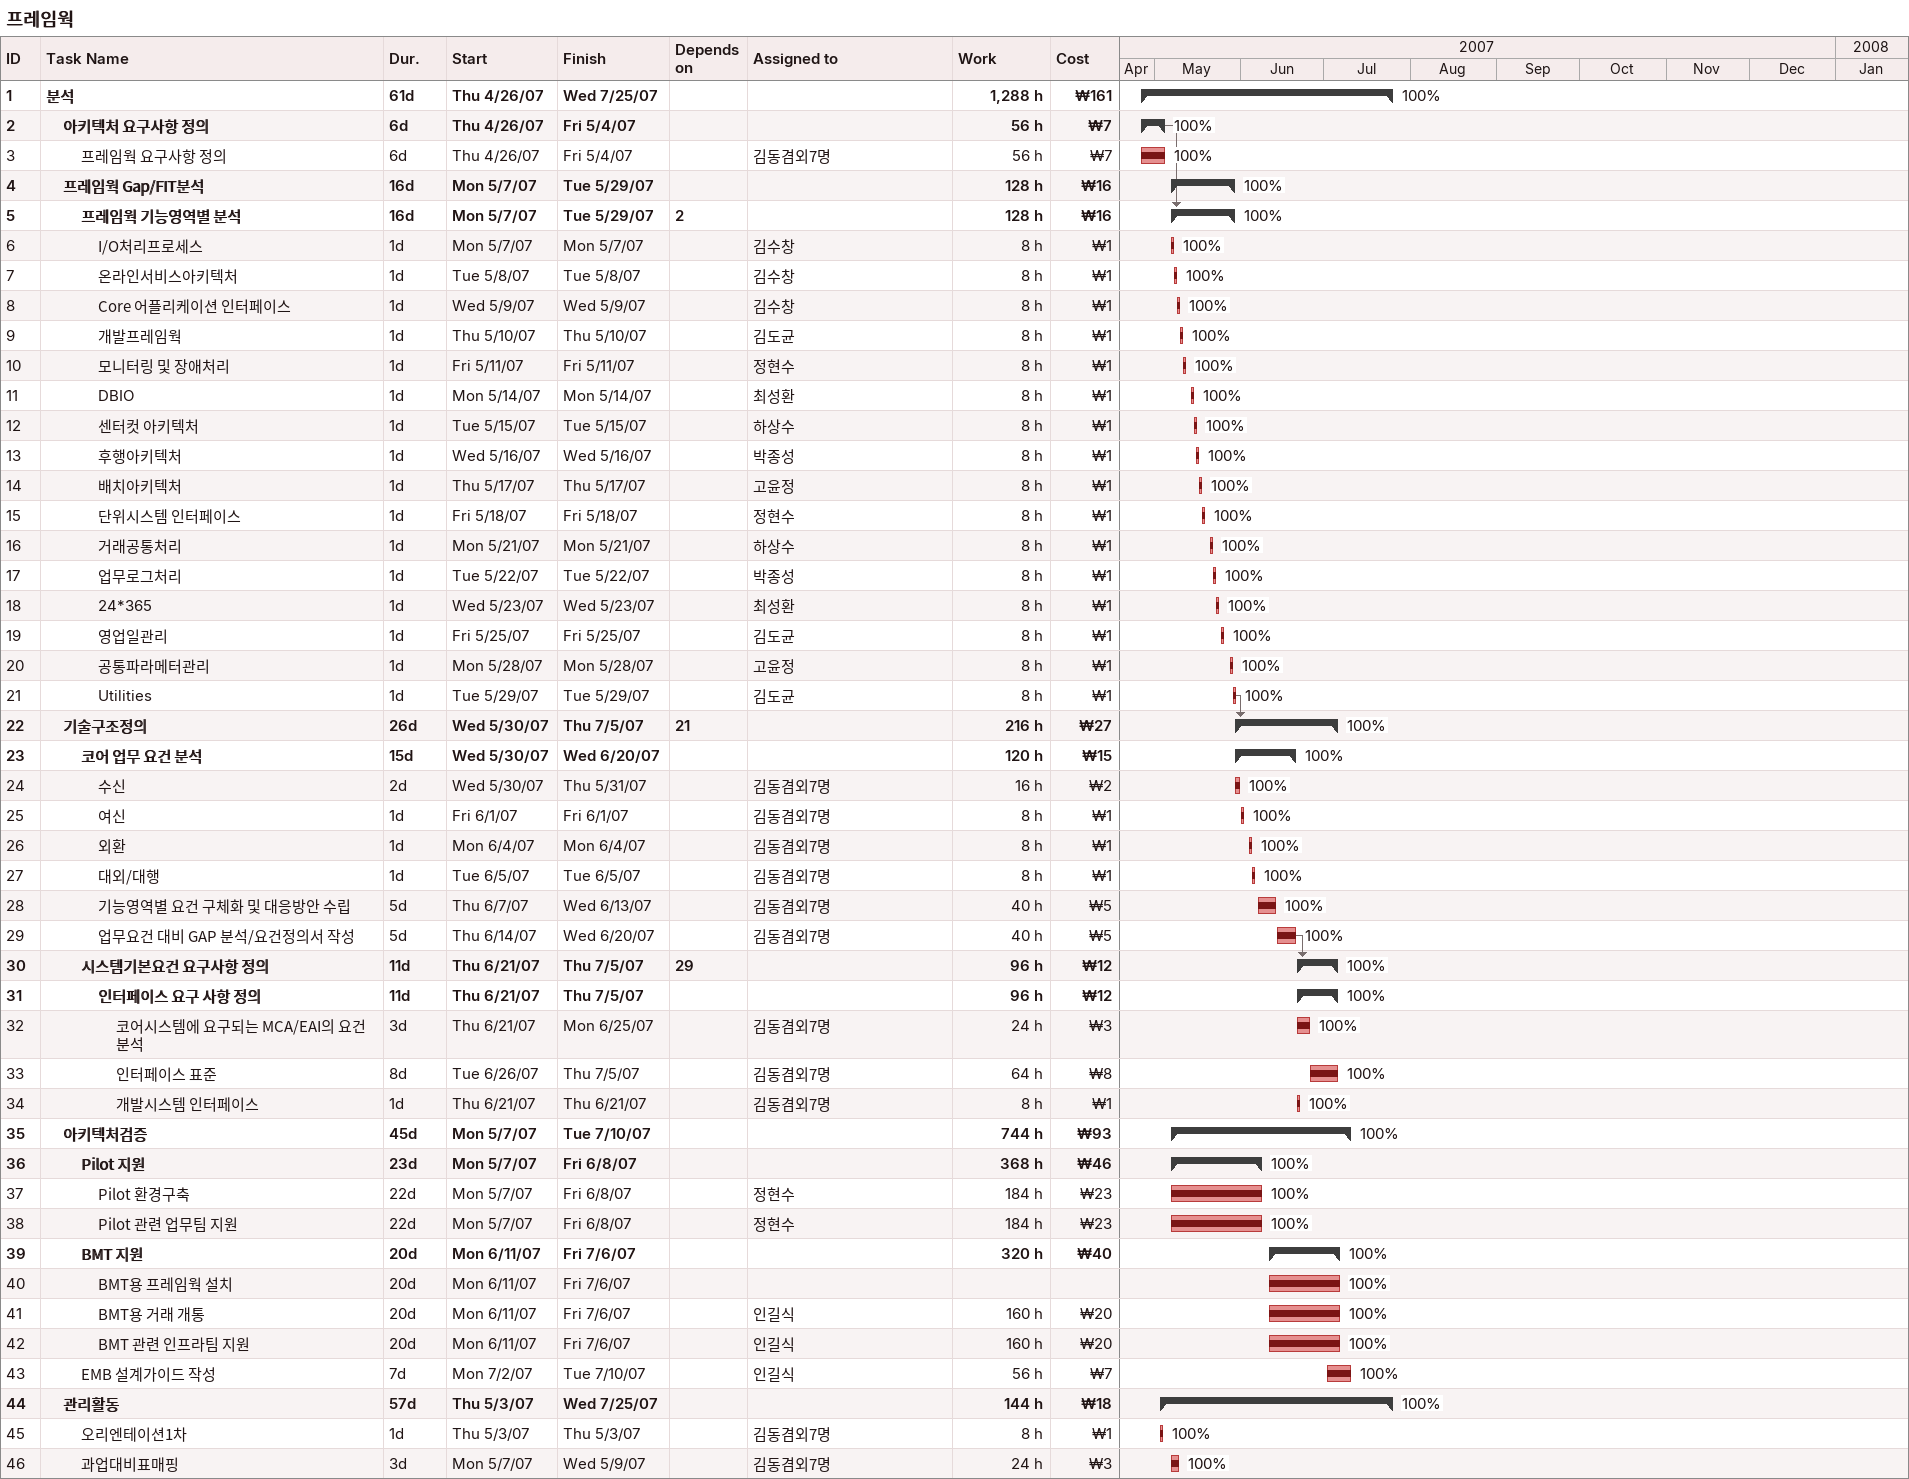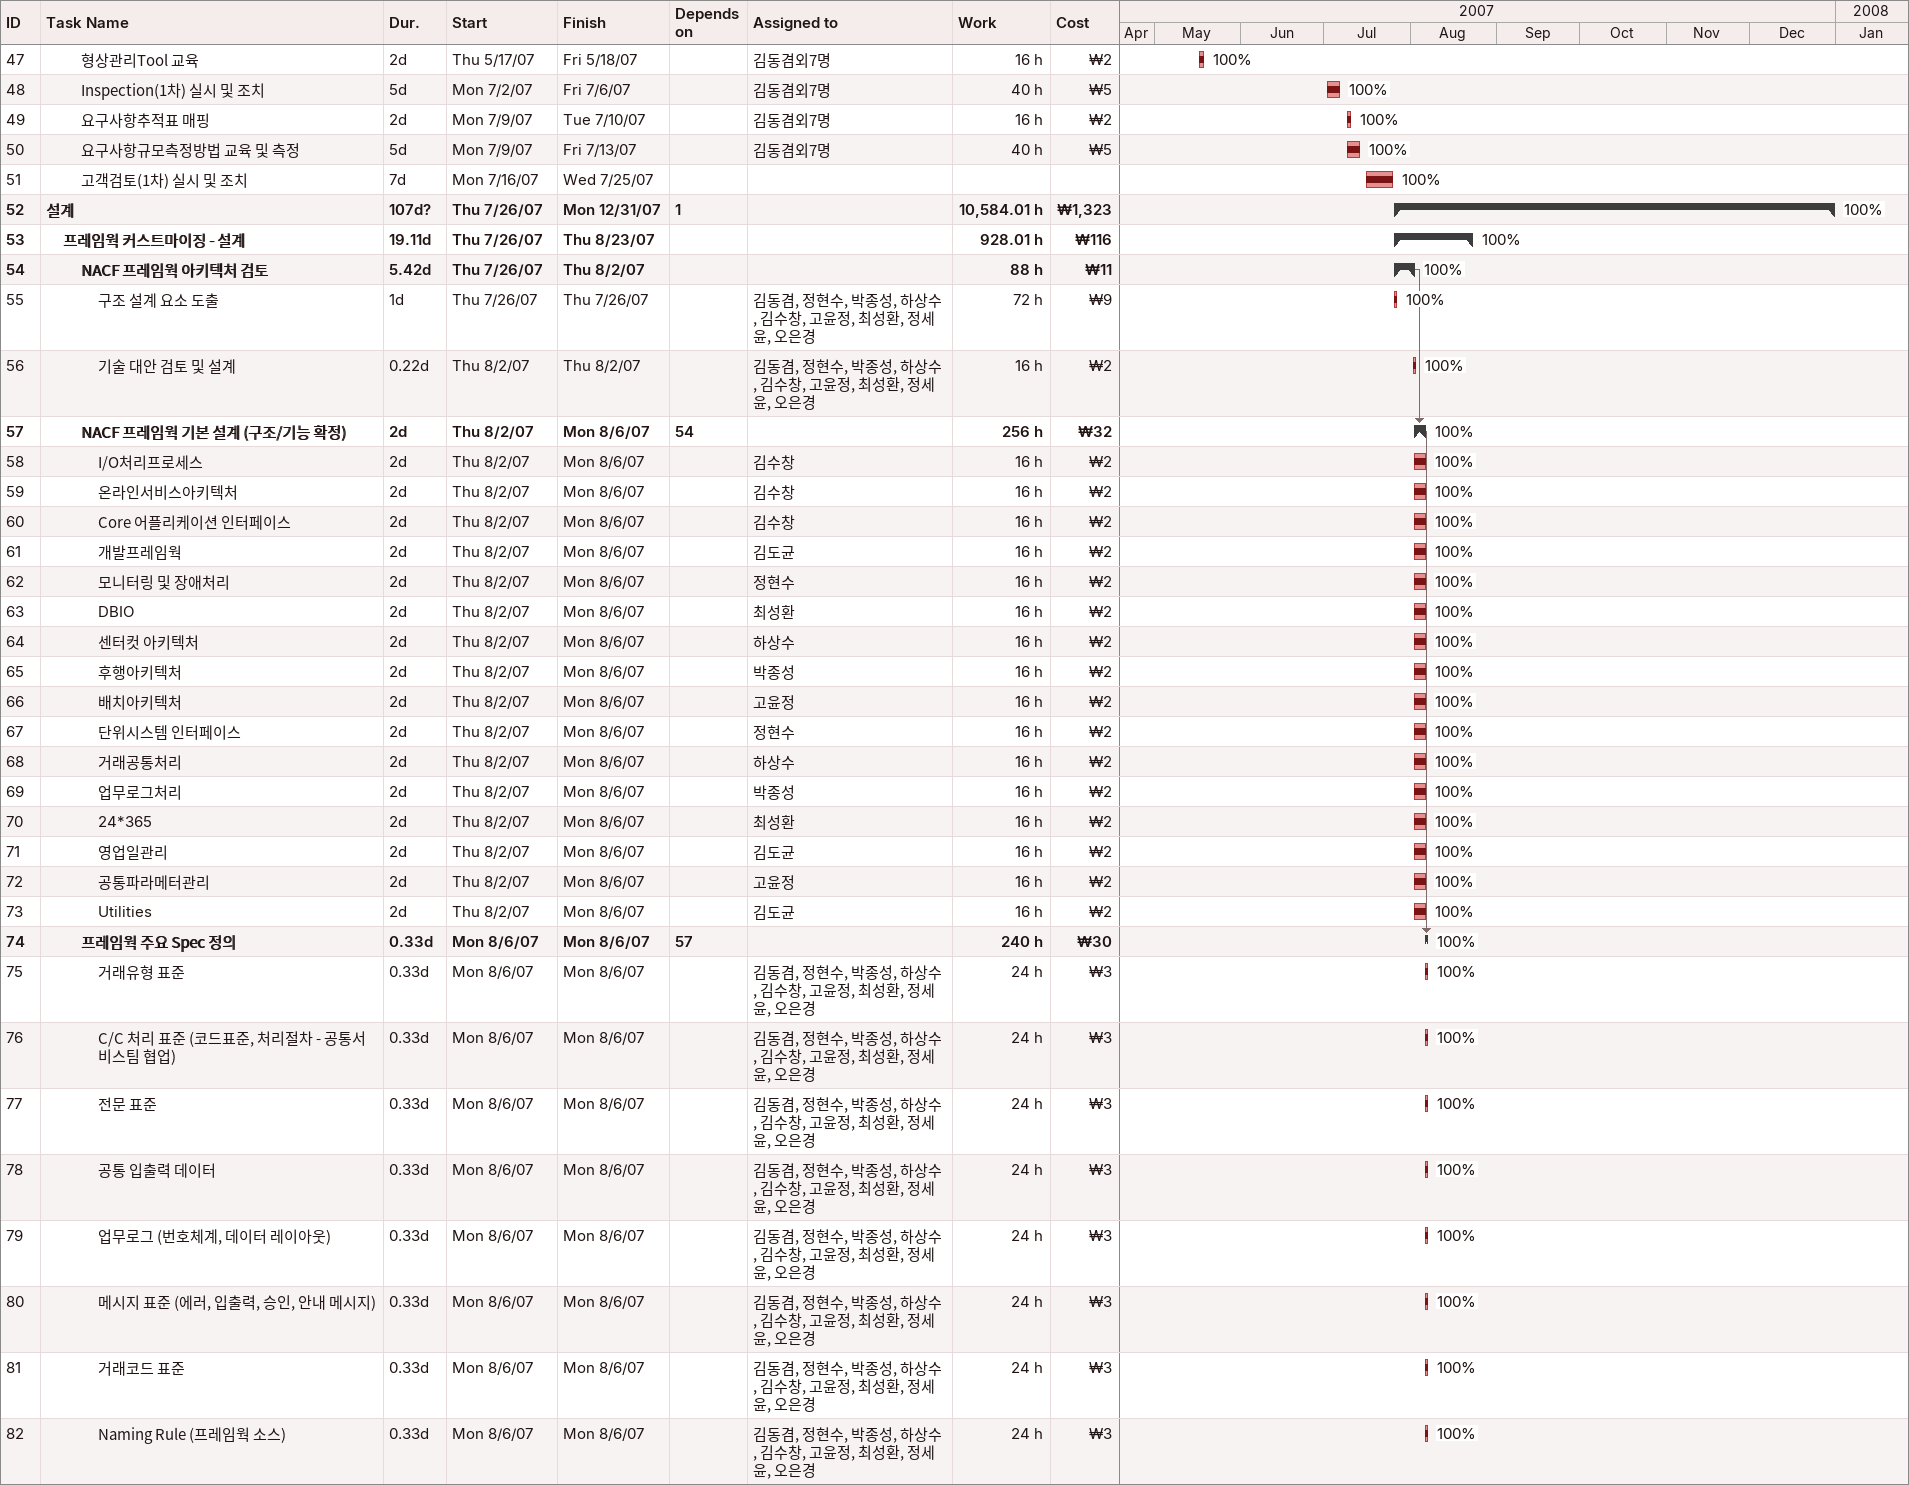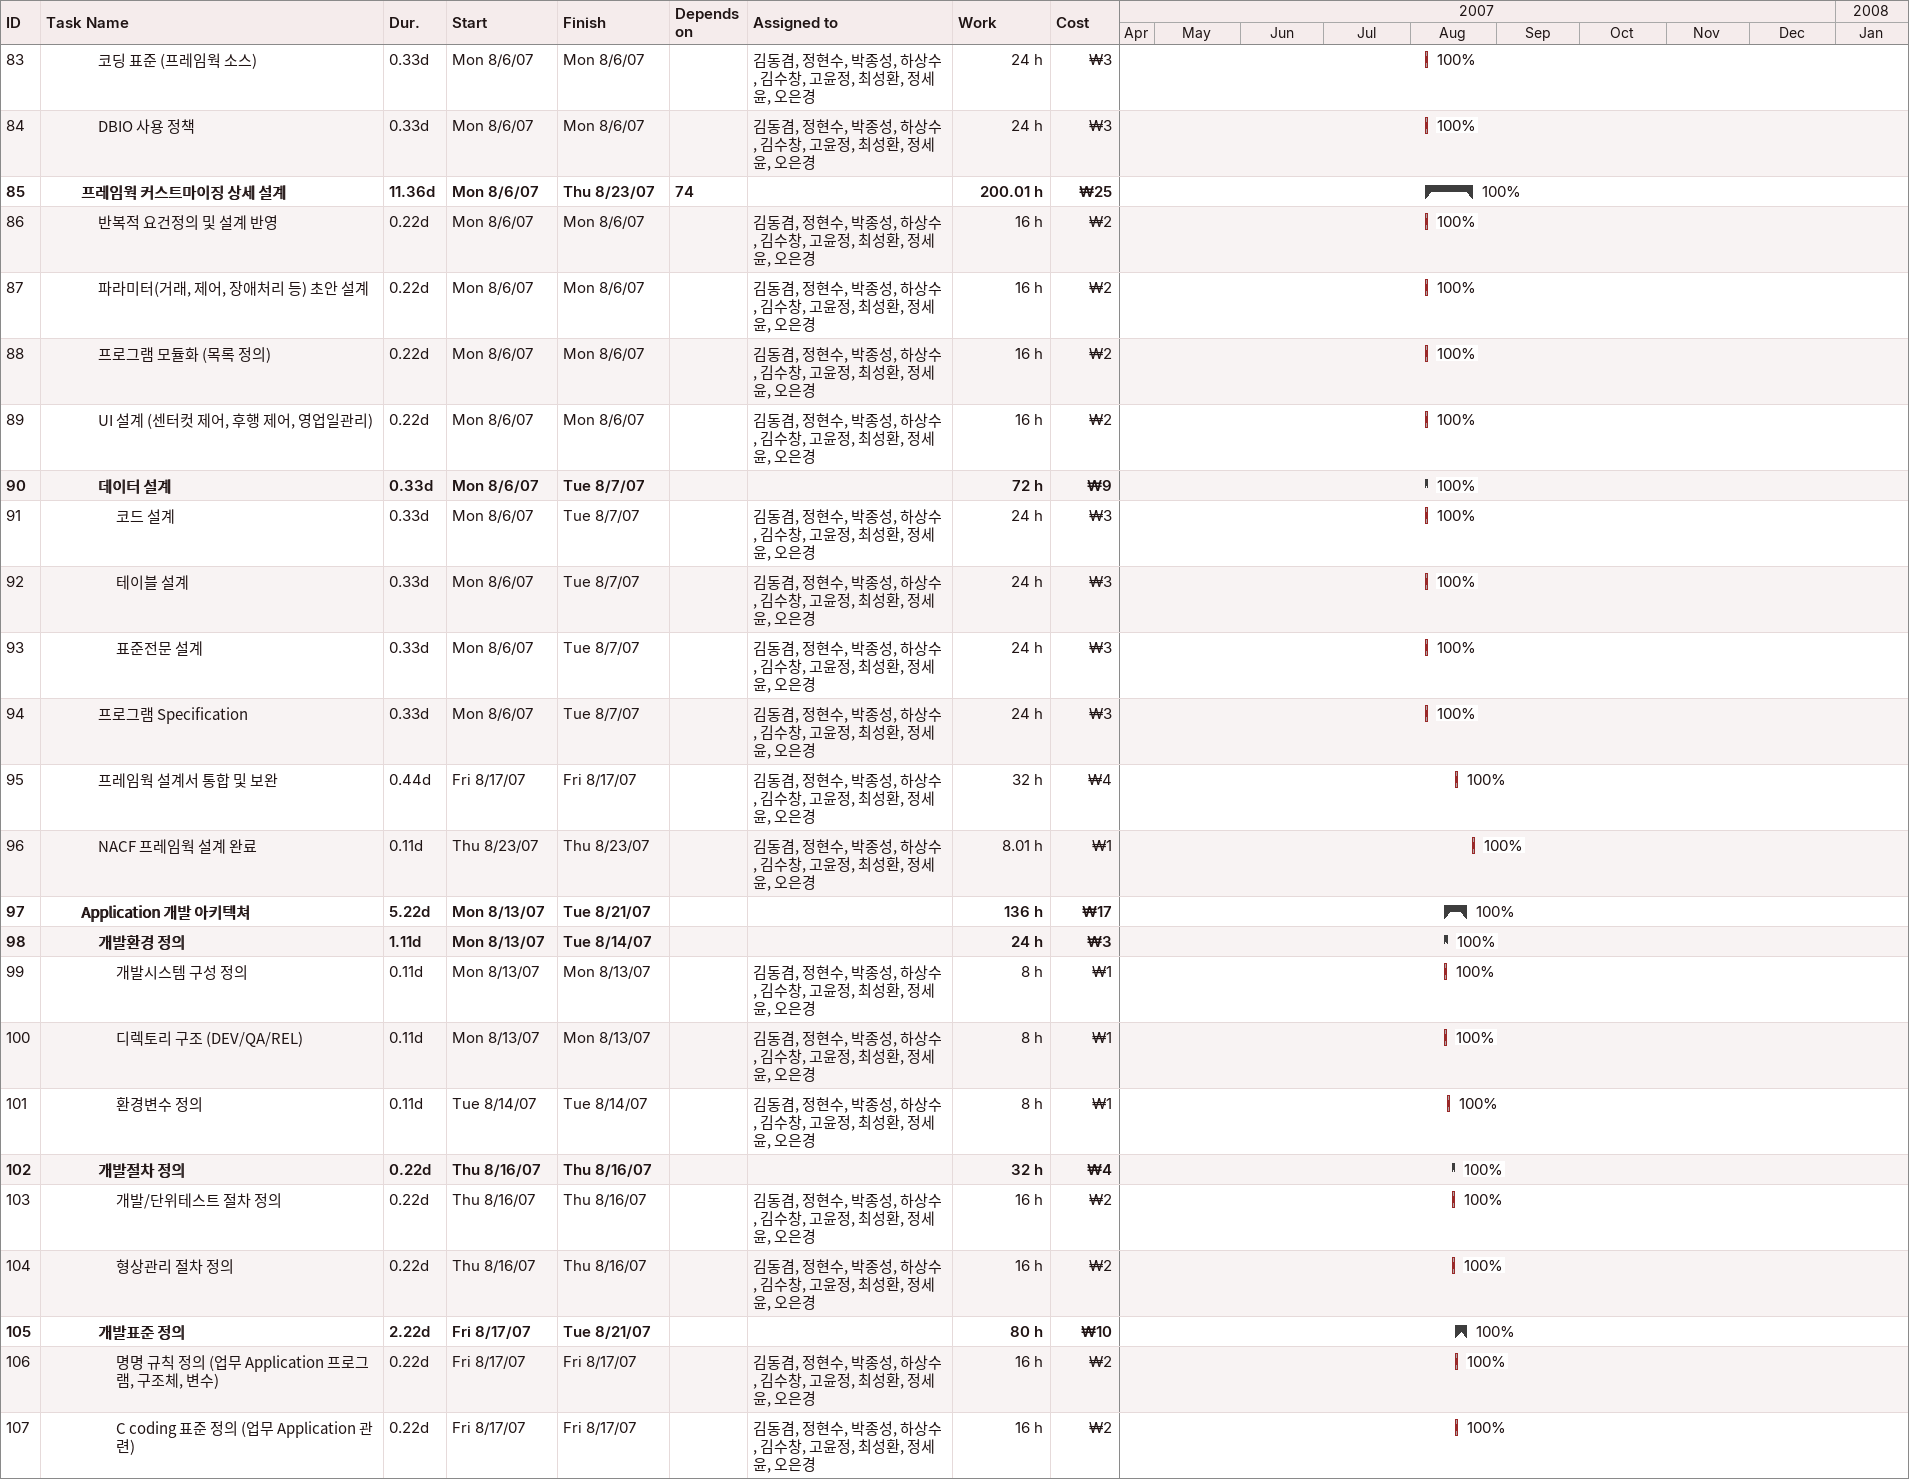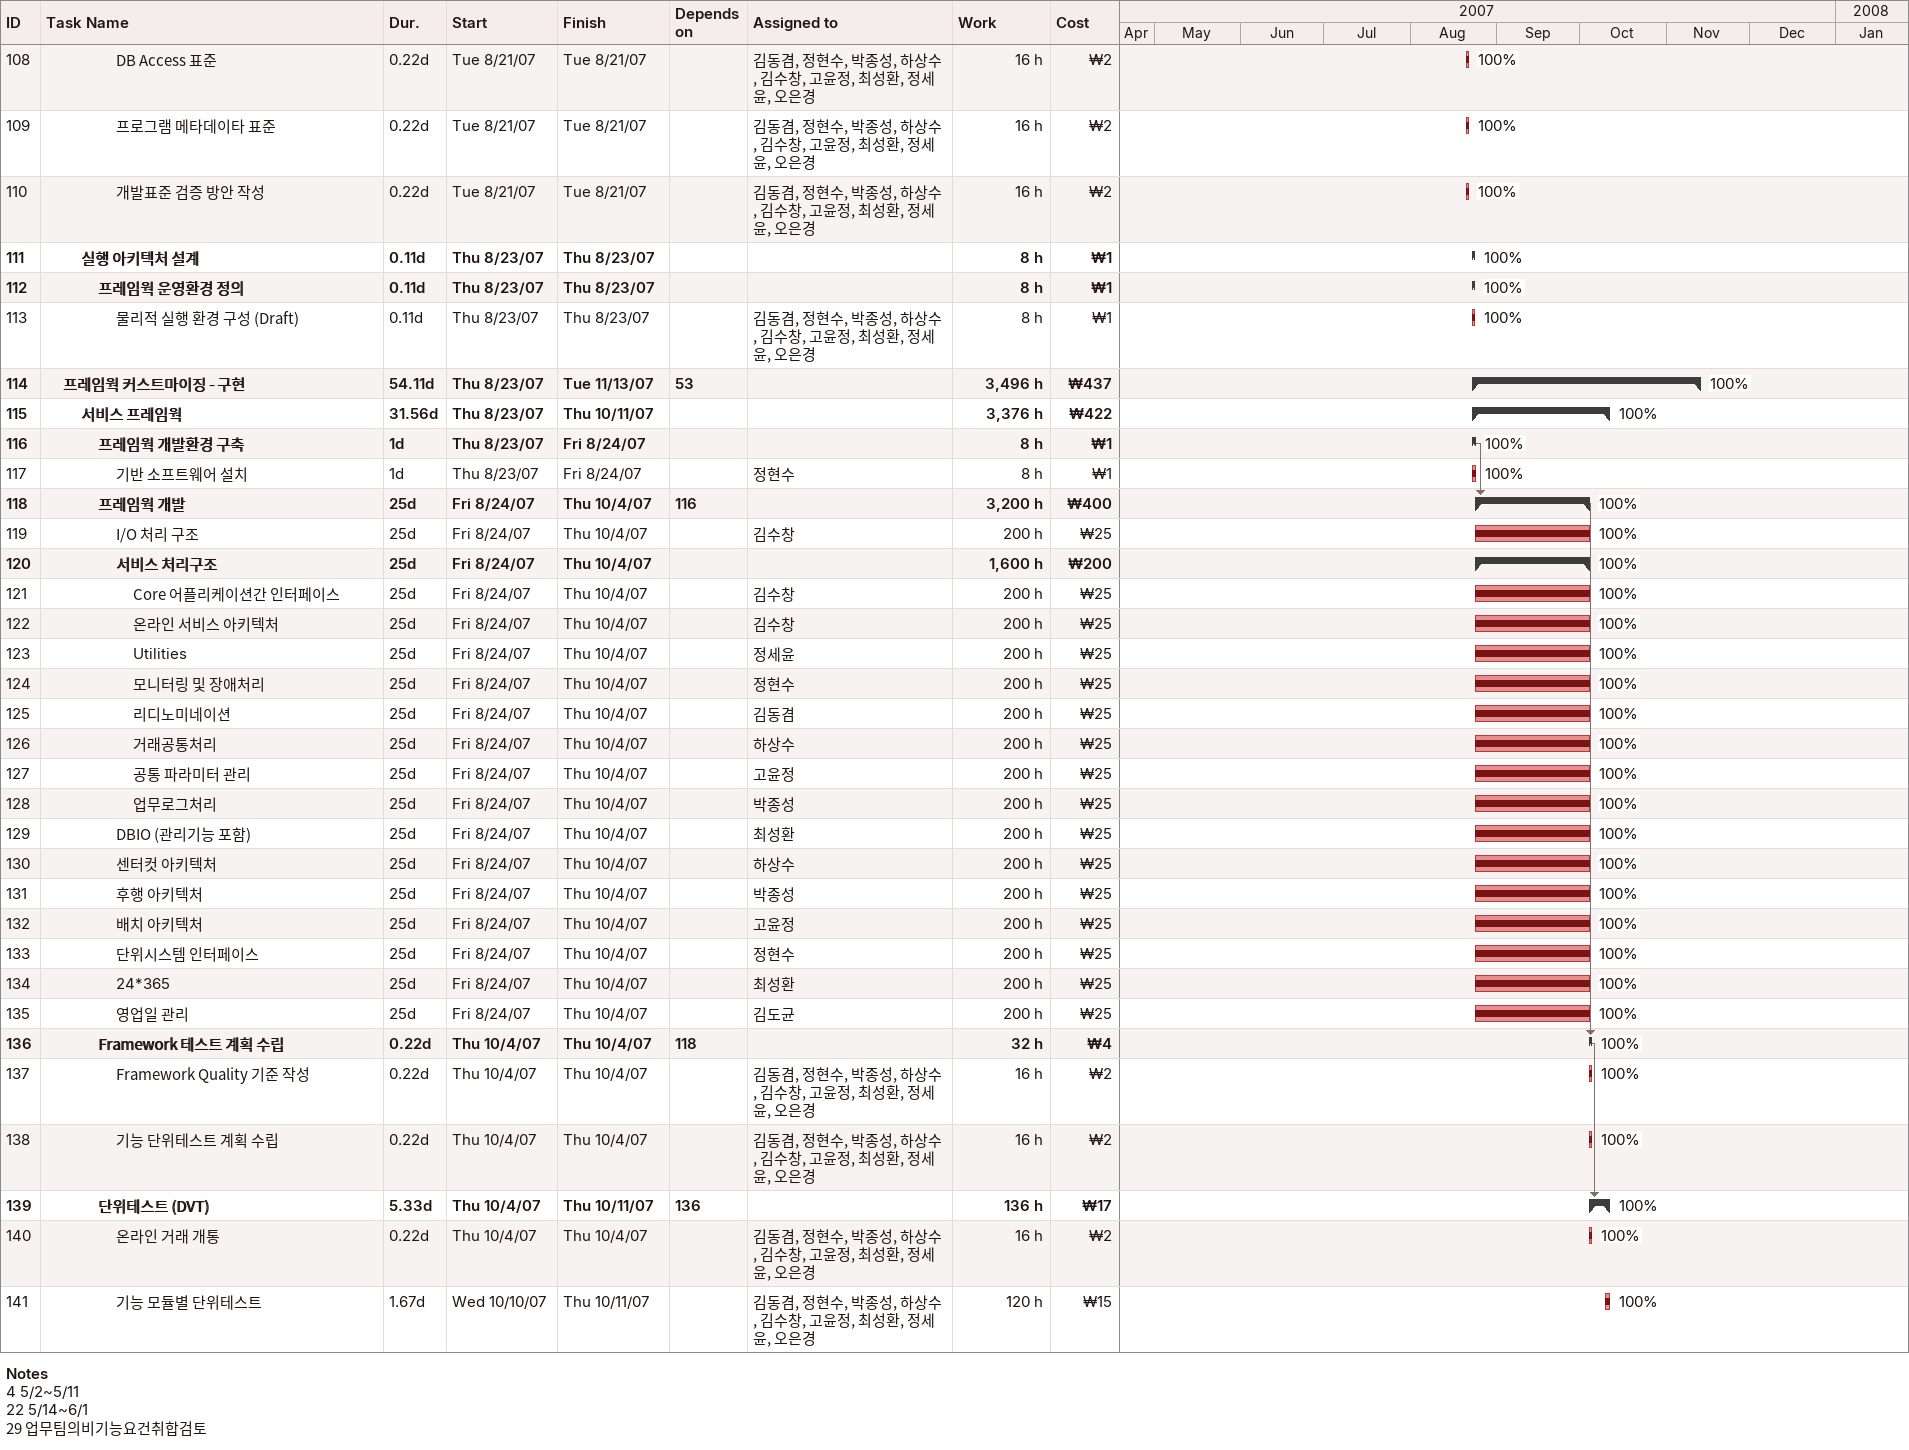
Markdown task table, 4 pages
프레임웍

| ID | Level | Task | Duration | Start | Finish | Predecessors | Resources | % complete | Work (h) | Cost (₩) |
|---|---|---|---|---|---|---|---|---|---|---|
| 1 | 1 | **분석** | 61d | 2007-04-26 | 2007-07-25 |  |  | 100 | 1288 | 161 |
| 2 | 2 | **아키텍처 요구사항 정의** | 6d | 2007-04-26 | 2007-05-04 |  |  | 100 | 56 | 7 |
| 3 | 3 | 프레임웍 요구사항 정의 | 6d | 2007-04-26 | 2007-05-04 |  | 김동겸외7명 | 100 | 56 | 7 |
| 4 | 2 | **프레임웍 Gap/FIT분석** | 16d | 2007-05-07 | 2007-05-29 |  |  | 100 | 128 | 16 |
| 5 | 3 | **프레임웍 기능영역별 분석** | 16d | 2007-05-07 | 2007-05-29 | 2 |  | 100 | 128 | 16 |
| 6 | 4 | I/O처리프로세스 | 1d | 2007-05-07 | 2007-05-07 |  | 김수창 | 100 | 8 | 1 |
| 7 | 4 | 온라인서비스아키텍처 | 1d | 2007-05-08 | 2007-05-08 |  | 김수창 | 100 | 8 | 1 |
| 8 | 4 | Core 어플리케이션 인터페이스 | 1d | 2007-05-09 | 2007-05-09 |  | 김수창 | 100 | 8 | 1 |
| 9 | 4 | 개발프레임웍 | 1d | 2007-05-10 | 2007-05-10 |  | 김도균 | 100 | 8 | 1 |
| 10 | 4 | 모니터링 및 장애처리 | 1d | 2007-05-11 | 2007-05-11 |  | 정현수 | 100 | 8 | 1 |
| 11 | 4 | DBIO | 1d | 2007-05-14 | 2007-05-14 |  | 최성환 | 100 | 8 | 1 |
| 12 | 4 | 센터컷 아키텍처 | 1d | 2007-05-15 | 2007-05-15 |  | 하상수 | 100 | 8 | 1 |
| 13 | 4 | 후행아키텍처 | 1d | 2007-05-16 | 2007-05-16 |  | 박종성 | 100 | 8 | 1 |
| 14 | 4 | 배치아키텍처 | 1d | 2007-05-17 | 2007-05-17 |  | 고윤정 | 100 | 8 | 1 |
| 15 | 4 | 단위시스템 인터페이스 | 1d | 2007-05-18 | 2007-05-18 |  | 정현수 | 100 | 8 | 1 |
| 16 | 4 | 거래공통처리 | 1d | 2007-05-21 | 2007-05-21 |  | 하상수 | 100 | 8 | 1 |
| 17 | 4 | 업무로그처리 | 1d | 2007-05-22 | 2007-05-22 |  | 박종성 | 100 | 8 | 1 |
| 18 | 4 | 24*365 | 1d | 2007-05-23 | 2007-05-23 |  | 최성환 | 100 | 8 | 1 |
| 19 | 4 | 영업일관리 | 1d | 2007-05-25 | 2007-05-25 |  | 김도균 | 100 | 8 | 1 |
| 20 | 4 | 공통파라메터관리 | 1d | 2007-05-28 | 2007-05-28 |  | 고윤정 | 100 | 8 | 1 |
| 21 | 4 | Utilities | 1d | 2007-05-29 | 2007-05-29 |  | 김도균 | 100 | 8 | 1 |
| 22 | 2 | **기술구조정의** | 26d | 2007-05-30 | 2007-07-05 | 21 |  | 100 | 216 | 27 |
| 23 | 3 | **코어 업무 요건 분석** | 15d | 2007-05-30 | 2007-06-20 |  |  | 100 | 120 | 15 |
| 24 | 4 | 수신 | 2d | 2007-05-30 | 2007-05-31 |  | 김동겸외7명 | 100 | 16 | 2 |
| 25 | 4 | 여신 | 1d | 2007-06-01 | 2007-06-01 |  | 김동겸외7명 | 100 | 8 | 1 |
| 26 | 4 | 외환 | 1d | 2007-06-04 | 2007-06-04 |  | 김동겸외7명 | 100 | 8 | 1 |
| 27 | 4 | 대외/대행 | 1d | 2007-06-05 | 2007-06-05 |  | 김동겸외7명 | 100 | 8 | 1 |
| 28 | 4 | 기능영역별 요건 구체화 및 대응방안 수립 | 5d | 2007-06-07 | 2007-06-13 |  | 김동겸외7명 | 100 | 40 | 5 |
| 29 | 4 | 업무요건 대비 GAP 분석/요건정의서 작성 | 5d | 2007-06-14 | 2007-06-20 |  | 김동겸외7명 | 100 | 40 | 5 |
| 30 | 3 | **시스템기본요건 요구사항 정의** | 11d | 2007-06-21 | 2007-07-05 | 29 |  | 100 | 96 | 12 |
| 31 | 4 | **인터페이스 요구 사항 정의** | 11d | 2007-06-21 | 2007-07-05 |  |  | 100 | 96 | 12 |
| 32 | 5 | 코어시스템에 요구되는 MCA/EAI의 요건 분석 | 3d | 2007-06-21 | 2007-06-25 |  | 김동겸외7명 | 100 | 24 | 3 |
| 33 | 5 | 인터페이스 표준 | 8d | 2007-06-26 | 2007-07-05 |  | 김동겸외7명 | 100 | 64 | 8 |
| 34 | 5 | 개발시스템 인터페이스 | 1d | 2007-06-21 | 2007-06-21 |  | 김동겸외7명 | 100 | 8 | 1 |
| 35 | 2 | **아키텍처검증** | 45d | 2007-05-07 | 2007-07-10 |  |  | 100 | 744 | 93 |
| 36 | 3 | **Pilot 지원** | 23d | 2007-05-07 | 2007-06-08 |  |  | 100 | 368 | 46 |
| 37 | 4 | Pilot 환경구축 | 22d | 2007-05-07 | 2007-06-08 |  | 정현수 | 100 | 184 | 23 |
| 38 | 4 | Pilot 관련 업무팀 지원 | 22d | 2007-05-07 | 2007-06-08 |  | 정현수 | 100 | 184 | 23 |
| 39 | 3 | **BMT 지원** | 20d | 2007-06-11 | 2007-07-06 |  |  | 100 | 320 | 40 |
| 40 | 4 | BMT용 프레임웍 설치 | 20d | 2007-06-11 | 2007-07-06 |  |  | 100 |  |  |
| 41 | 4 | BMT용 거래 개통 | 20d | 2007-06-11 | 2007-07-06 |  | 인길식 | 100 | 160 | 20 |
| 42 | 4 | BMT 관련 인프라팀 지원 | 20d | 2007-06-11 | 2007-07-06 |  | 인길식 | 100 | 160 | 20 |
| 43 | 3 | EMB 설계가이드 작성 | 7d | 2007-07-02 | 2007-07-10 |  | 인길식 | 100 | 56 | 7 |
| 44 | 2 | **관리활동** | 57d | 2007-05-03 | 2007-07-25 |  |  | 100 | 144 | 18 |
| 45 | 3 | 오리엔테이션1차 | 1d | 2007-05-03 | 2007-05-03 |  | 김동겸외7명 | 100 | 8 | 1 |
| 46 | 3 | 과업대비표매핑 | 3d | 2007-05-07 | 2007-05-09 |  | 김동겸외7명 | 100 | 24 | 3 |
| 47 | 3 | 형상관리Tool 교육 | 2d | 2007-05-17 | 2007-05-18 |  | 김동겸외7명 | 100 | 16 | 2 |
| 48 | 3 | Inspection(1차) 실시 및 조치 | 5d | 2007-07-02 | 2007-07-06 |  | 김동겸외7명 | 100 | 40 | 5 |
| 49 | 3 | 요구사항추적표 매핑 | 2d | 2007-07-09 | 2007-07-10 |  | 김동겸외7명 | 100 | 16 | 2 |
| 50 | 3 | 요구사항규모측정방법 교육 및 측정 | 5d | 2007-07-09 | 2007-07-13 |  | 김동겸외7명 | 100 | 40 | 5 |
| 51 | 3 | 고객검토(1차) 실시 및 조치 | 7d | 2007-07-16 | 2007-07-25 |  |  | 100 |  |  |
| 52 | 1 | **설계** | 107d? | 2007-07-26 | 2007-12-31 | 1 |  | 100 | 10584.01 | 1323 |
| 53 | 2 | **프레임웍 커스트마이징 - 설계** | 19.11d | 2007-07-26 | 2007-08-23 |  |  | 100 | 928.01 | 116 |
| 54 | 3 | **NACF 프레임웍 아키텍처 검토** | 5.42d | 2007-07-26 | 2007-08-02 |  |  | 100 | 88 | 11 |
| 55 | 4 | 구조 설계 요소 도출 | 1d | 2007-07-26 | 2007-07-26 |  | 김동겸, 정현수, 박종성, 하상수, 김수창, 고윤정, 최성환, 정세윤, 오은경 | 100 | 72 | 9 |
| 56 | 4 | 기술 대안 검토 및 설계 | 0.22d | 2007-08-02 | 2007-08-02 |  | 김동겸, 정현수, 박종성, 하상수, 김수창, 고윤정, 최성환, 정세윤, 오은경 | 100 | 16 | 2 |
| 57 | 3 | **NACF 프레임웍 기본 설계 (구조/기능 확정)** | 2d | 2007-08-02 | 2007-08-06 | 54 |  | 100 | 256 | 32 |
| 58 | 4 | I/O처리프로세스 | 2d | 2007-08-02 | 2007-08-06 |  | 김수창 | 100 | 16 | 2 |
| 59 | 4 | 온라인서비스아키텍처 | 2d | 2007-08-02 | 2007-08-06 |  | 김수창 | 100 | 16 | 2 |
| 60 | 4 | Core 어플리케이션 인터페이스 | 2d | 2007-08-02 | 2007-08-06 |  | 김수창 | 100 | 16 | 2 |
| 61 | 4 | 개발프레임웍 | 2d | 2007-08-02 | 2007-08-06 |  | 김도균 | 100 | 16 | 2 |
| 62 | 4 | 모니터링 및 장애처리 | 2d | 2007-08-02 | 2007-08-06 |  | 정현수 | 100 | 16 | 2 |
| 63 | 4 | DBIO | 2d | 2007-08-02 | 2007-08-06 |  | 최성환 | 100 | 16 | 2 |
| 64 | 4 | 센터컷 아키텍처 | 2d | 2007-08-02 | 2007-08-06 |  | 하상수 | 100 | 16 | 2 |
| 65 | 4 | 후행아키텍처 | 2d | 2007-08-02 | 2007-08-06 |  | 박종성 | 100 | 16 | 2 |
| 66 | 4 | 배치아키텍처 | 2d | 2007-08-02 | 2007-08-06 |  | 고윤정 | 100 | 16 | 2 |
| 67 | 4 | 단위시스템 인터페이스 | 2d | 2007-08-02 | 2007-08-06 |  | 정현수 | 100 | 16 | 2 |
| 68 | 4 | 거래공통처리 | 2d | 2007-08-02 | 2007-08-06 |  | 하상수 | 100 | 16 | 2 |
| 69 | 4 | 업무로그처리 | 2d | 2007-08-02 | 2007-08-06 |  | 박종성 | 100 | 16 | 2 |
| 70 | 4 | 24*365 | 2d | 2007-08-02 | 2007-08-06 |  | 최성환 | 100 | 16 | 2 |
| 71 | 4 | 영업일관리 | 2d | 2007-08-02 | 2007-08-06 |  | 김도균 | 100 | 16 | 2 |
| 72 | 4 | 공통파라메터관리 | 2d | 2007-08-02 | 2007-08-06 |  | 고윤정 | 100 | 16 | 2 |
| 73 | 4 | Utilities | 2d | 2007-08-02 | 2007-08-06 |  | 김도균 | 100 | 16 | 2 |
| 74 | 3 | **프레임웍 주요 Spec 정의** | 0.33d | 2007-08-06 | 2007-08-06 | 57 |  | 100 | 240 | 30 |
| 75 | 4 | 거래유형 표준 | 0.33d | 2007-08-06 | 2007-08-06 |  | 김동겸, 정현수, 박종성, 하상수, 김수창, 고윤정, 최성환, 정세윤, 오은경 | 100 | 24 | 3 |
| 76 | 4 | C/C 처리 표준 (코드표준, 처리절차 - 공통서비스팀 협업) | 0.33d | 2007-08-06 | 2007-08-06 |  | 김동겸, 정현수, 박종성, 하상수, 김수창, 고윤정, 최성환, 정세윤, 오은경 | 100 | 24 | 3 |
| 77 | 4 | 전문 표준 | 0.33d | 2007-08-06 | 2007-08-06 |  | 김동겸, 정현수, 박종성, 하상수, 김수창, 고윤정, 최성환, 정세윤, 오은경 | 100 | 24 | 3 |
| 78 | 4 | 공통 입출력 데이터 | 0.33d | 2007-08-06 | 2007-08-06 |  | 김동겸, 정현수, 박종성, 하상수, 김수창, 고윤정, 최성환, 정세윤, 오은경 | 100 | 24 | 3 |
| 79 | 4 | 업무로그 (번호체계, 데이터 레이아웃) | 0.33d | 2007-08-06 | 2007-08-06 |  | 김동겸, 정현수, 박종성, 하상수, 김수창, 고윤정, 최성환, 정세윤, 오은경 | 100 | 24 | 3 |
| 80 | 4 | 메시지 표준 (에러, 입출력, 승인, 안내 메시지) | 0.33d | 2007-08-06 | 2007-08-06 |  | 김동겸, 정현수, 박종성, 하상수, 김수창, 고윤정, 최성환, 정세윤, 오은경 | 100 | 24 | 3 |
| 81 | 4 | 거래코드 표준 | 0.33d | 2007-08-06 | 2007-08-06 |  | 김동겸, 정현수, 박종성, 하상수, 김수창, 고윤정, 최성환, 정세윤, 오은경 | 100 | 24 | 3 |
| 82 | 4 | Naming Rule (프레임웍 소스) | 0.33d | 2007-08-06 | 2007-08-06 |  | 김동겸, 정현수, 박종성, 하상수, 김수창, 고윤정, 최성환, 정세윤, 오은경 | 100 | 24 | 3 |
| 83 | 4 | 코딩 표준 (프레임웍 소스) | 0.33d | 2007-08-06 | 2007-08-06 |  | 김동겸, 정현수, 박종성, 하상수, 김수창, 고윤정, 최성환, 정세윤, 오은경 | 100 | 24 | 3 |
| 84 | 4 | DBIO 사용 정책 | 0.33d | 2007-08-06 | 2007-08-06 |  | 김동겸, 정현수, 박종성, 하상수, 김수창, 고윤정, 최성환, 정세윤, 오은경 | 100 | 24 | 3 |
| 85 | 3 | **프레임웍 커스트마이징 상세 설계** | 11.36d | 2007-08-06 | 2007-08-23 | 74 |  | 100 | 200.01 | 25 |
| 86 | 4 | 반복적 요건정의 및 설계 반영 | 0.22d | 2007-08-06 | 2007-08-06 |  | 김동겸, 정현수, 박종성, 하상수, 김수창, 고윤정, 최성환, 정세윤, 오은경 | 100 | 16 | 2 |
| 87 | 4 | 파라미터(거래, 제어, 장애처리 등) 초안 설계 | 0.22d | 2007-08-06 | 2007-08-06 |  | 김동겸, 정현수, 박종성, 하상수, 김수창, 고윤정, 최성환, 정세윤, 오은경 | 100 | 16 | 2 |
| 88 | 4 | 프로그램 모듈화 (목록 정의) | 0.22d | 2007-08-06 | 2007-08-06 |  | 김동겸, 정현수, 박종성, 하상수, 김수창, 고윤정, 최성환, 정세윤, 오은경 | 100 | 16 | 2 |
| 89 | 4 | UI 설계 (센터컷 제어, 후행 제어, 영업일관리) | 0.22d | 2007-08-06 | 2007-08-06 |  | 김동겸, 정현수, 박종성, 하상수, 김수창, 고윤정, 최성환, 정세윤, 오은경 | 100 | 16 | 2 |
| 90 | 4 | **데이터 설계** | 0.33d | 2007-08-06 | 2007-08-07 |  |  | 100 | 72 | 9 |
| 91 | 5 | 코드 설계 | 0.33d | 2007-08-06 | 2007-08-07 |  | 김동겸, 정현수, 박종성, 하상수, 김수창, 고윤정, 최성환, 정세윤, 오은경 | 100 | 24 | 3 |
| 92 | 5 | 테이블 설계 | 0.33d | 2007-08-06 | 2007-08-07 |  | 김동겸, 정현수, 박종성, 하상수, 김수창, 고윤정, 최성환, 정세윤, 오은경 | 100 | 24 | 3 |
| 93 | 5 | 표준전문 설계 | 0.33d | 2007-08-06 | 2007-08-07 |  | 김동겸, 정현수, 박종성, 하상수, 김수창, 고윤정, 최성환, 정세윤, 오은경 | 100 | 24 | 3 |
| 94 | 4 | 프로그램 Specification | 0.33d | 2007-08-06 | 2007-08-07 |  | 김동겸, 정현수, 박종성, 하상수, 김수창, 고윤정, 최성환, 정세윤, 오은경 | 100 | 24 | 3 |
| 95 | 4 | 프레임웍 설계서 통합 및 보완 | 0.44d | 2007-08-17 | 2007-08-17 |  | 김동겸, 정현수, 박종성, 하상수, 김수창, 고윤정, 최성환, 정세윤, 오은경 | 100 | 32 | 4 |
| 96 | 4 | NACF 프레임웍 설계 완료 | 0.11d | 2007-08-23 | 2007-08-23 |  | 김동겸, 정현수, 박종성, 하상수, 김수창, 고윤정, 최성환, 정세윤, 오은경 | 100 | 8.01 | 1 |
| 97 | 3 | **Application 개발 아키텍쳐** | 5.22d | 2007-08-13 | 2007-08-21 |  |  | 100 | 136 | 17 |
| 98 | 4 | **개발환경 정의** | 1.11d | 2007-08-13 | 2007-08-14 |  |  | 100 | 24 | 3 |
| 99 | 5 | 개발시스템 구성 정의 | 0.11d | 2007-08-13 | 2007-08-13 |  | 김동겸, 정현수, 박종성, 하상수, 김수창, 고윤정, 최성환, 정세윤, 오은경 | 100 | 8 | 1 |
| 100 | 5 | 디렉토리 구조 (DEV/QA/REL) | 0.11d | 2007-08-13 | 2007-08-13 |  | 김동겸, 정현수, 박종성, 하상수, 김수창, 고윤정, 최성환, 정세윤, 오은경 | 100 | 8 | 1 |
| 101 | 5 | 환경변수 정의 | 0.11d | 2007-08-14 | 2007-08-14 |  | 김동겸, 정현수, 박종성, 하상수, 김수창, 고윤정, 최성환, 정세윤, 오은경 | 100 | 8 | 1 |
| 102 | 4 | **개발절차 정의** | 0.22d | 2007-08-16 | 2007-08-16 |  |  | 100 | 32 | 4 |
| 103 | 5 | 개발/단위테스트 절차 정의 | 0.22d | 2007-08-16 | 2007-08-16 |  | 김동겸, 정현수, 박종성, 하상수, 김수창, 고윤정, 최성환, 정세윤, 오은경 | 100 | 16 | 2 |
| 104 | 5 | 형상관리 절차 정의 | 0.22d | 2007-08-16 | 2007-08-16 |  | 김동겸, 정현수, 박종성, 하상수, 김수창, 고윤정, 최성환, 정세윤, 오은경 | 100 | 16 | 2 |
| 105 | 4 | **개발표준 정의** | 2.22d | 2007-08-17 | 2007-08-21 |  |  | 100 | 80 | 10 |
| 106 | 5 | 명명 규칙 정의 (업무 Application 프로그램, 구조체, 변수) | 0.22d | 2007-08-17 | 2007-08-17 |  | 김동겸, 정현수, 박종성, 하상수, 김수창, 고윤정, 최성환, 정세윤, 오은경 | 100 | 16 | 2 |
| 107 | 5 | C coding 표준 정의 (업무 Application 관련) | 0.22d | 2007-08-17 | 2007-08-17 |  | 김동겸, 정현수, 박종성, 하상수, 김수창, 고윤정, 최성환, 정세윤, 오은경 | 100 | 16 | 2 |
| 108 | 5 | DB Access 표준 | 0.22d | 2007-08-21 | 2007-08-21 |  | 김동겸, 정현수, 박종성, 하상수, 김수창, 고윤정, 최성환, 정세윤, 오은경 | 100 | 16 | 2 |
| 109 | 5 | 프로그램 메타데이타 표준 | 0.22d | 2007-08-21 | 2007-08-21 |  | 김동겸, 정현수, 박종성, 하상수, 김수창, 고윤정, 최성환, 정세윤, 오은경 | 100 | 16 | 2 |
| 110 | 5 | 개발표준 검증 방안 작성 | 0.22d | 2007-08-21 | 2007-08-21 |  | 김동겸, 정현수, 박종성, 하상수, 김수창, 고윤정, 최성환, 정세윤, 오은경 | 100 | 16 | 2 |
| 111 | 3 | **실행 아키텍처 설계** | 0.11d | 2007-08-23 | 2007-08-23 |  |  | 100 | 8 | 1 |
| 112 | 4 | **프레임웍 운영환경 정의** | 0.11d | 2007-08-23 | 2007-08-23 |  |  | 100 | 8 | 1 |
| 113 | 5 | 물리적 실행 환경 구성 (Draft) | 0.11d | 2007-08-23 | 2007-08-23 |  | 김동겸, 정현수, 박종성, 하상수, 김수창, 고윤정, 최성환, 정세윤, 오은경 | 100 | 8 | 1 |
| 114 | 2 | **프레임웍 커스트마이징 - 구현** | 54.11d | 2007-08-23 | 2007-11-13 | 53 |  | 100 | 3496 | 437 |
| 115 | 3 | **서비스 프레임웍** | 31.56d | 2007-08-23 | 2007-10-11 |  |  | 100 | 3376 | 422 |
| 116 | 4 | **프레임웍 개발환경 구축** | 1d | 2007-08-23 | 2007-08-24 |  |  | 100 | 8 | 1 |
| 117 | 5 | 기반 소프트웨어 설치 | 1d | 2007-08-23 | 2007-08-24 |  | 정현수 | 100 | 8 | 1 |
| 118 | 4 | **프레임웍 개발** | 25d | 2007-08-24 | 2007-10-04 | 116 |  | 100 | 3200 | 400 |
| 119 | 5 | I/O 처리 구조 | 25d | 2007-08-24 | 2007-10-04 |  | 김수창 | 100 | 200 | 25 |
| 120 | 5 | **서비스 처리구조** | 25d | 2007-08-24 | 2007-10-04 |  |  | 100 | 1600 | 200 |
| 121 | 6 | Core 어플리케이션간 인터페이스 | 25d | 2007-08-24 | 2007-10-04 |  | 김수창 | 100 | 200 | 25 |
| 122 | 6 | 온라인 서비스 아키텍처 | 25d | 2007-08-24 | 2007-10-04 |  | 김수창 | 100 | 200 | 25 |
| 123 | 6 | Utilities | 25d | 2007-08-24 | 2007-10-04 |  | 정세윤 | 100 | 200 | 25 |
| 124 | 6 | 모니터링 및 장애처리 | 25d | 2007-08-24 | 2007-10-04 |  | 정현수 | 100 | 200 | 25 |
| 125 | 6 | 리디노미네이션 | 25d | 2007-08-24 | 2007-10-04 |  | 김동겸 | 100 | 200 | 25 |
| 126 | 6 | 거래공통처리 | 25d | 2007-08-24 | 2007-10-04 |  | 하상수 | 100 | 200 | 25 |
| 127 | 6 | 공통 파라미터 관리 | 25d | 2007-08-24 | 2007-10-04 |  | 고윤정 | 100 | 200 | 25 |
| 128 | 6 | 업무로그처리 | 25d | 2007-08-24 | 2007-10-04 |  | 박종성 | 100 | 200 | 25 |
| 129 | 5 | DBIO (관리기능 포함) | 25d | 2007-08-24 | 2007-10-04 |  | 최성환 | 100 | 200 | 25 |
| 130 | 5 | 센터컷 아키텍처 | 25d | 2007-08-24 | 2007-10-04 |  | 하상수 | 100 | 200 | 25 |
| 131 | 5 | 후행 아키텍처 | 25d | 2007-08-24 | 2007-10-04 |  | 박종성 | 100 | 200 | 25 |
| 132 | 5 | 배치 아키텍처 | 25d | 2007-08-24 | 2007-10-04 |  | 고윤정 | 100 | 200 | 25 |
| 133 | 5 | 단위시스템 인터페이스 | 25d | 2007-08-24 | 2007-10-04 |  | 정현수 | 100 | 200 | 25 |
| 134 | 5 | 24*365 | 25d | 2007-08-24 | 2007-10-04 |  | 최성환 | 100 | 200 | 25 |
| 135 | 5 | 영업일 관리 | 25d | 2007-08-24 | 2007-10-04 |  | 김도균 | 100 | 200 | 25 |
| 136 | 4 | **Framework 테스트 계획 수립** | 0.22d | 2007-10-04 | 2007-10-04 | 118 |  | 100 | 32 | 4 |
| 137 | 5 | Framework Quality 기준 작성 | 0.22d | 2007-10-04 | 2007-10-04 |  | 김동겸, 정현수, 박종성, 하상수, 김수창, 고윤정, 최성환, 정세윤, 오은경 | 100 | 16 | 2 |
| 138 | 5 | 기능 단위테스트 계획 수립 | 0.22d | 2007-10-04 | 2007-10-04 |  | 김동겸, 정현수, 박종성, 하상수, 김수창, 고윤정, 최성환, 정세윤, 오은경 | 100 | 16 | 2 |
| 139 | 4 | **단위테스트 (DVT)** | 5.33d | 2007-10-04 | 2007-10-11 | 136 |  | 100 | 136 | 17 |
| 140 | 5 | 온라인 거래 개통 | 0.22d | 2007-10-04 | 2007-10-04 |  | 김동겸, 정현수, 박종성, 하상수, 김수창, 고윤정, 최성환, 정세윤, 오은경 | 100 | 16 | 2 |
| 141 | 5 | 기능 모듈별 단위테스트 | 1.67d | 2007-10-10 | 2007-10-11 |  | 김동겸, 정현수, 박종성, 하상수, 김수창, 고윤정, 최성환, 정세윤, 오은경 | 100 | 120 | 15 |

Notes
- 4: 5/2~5/11
- 22: 5/14~6/1
- 29: 업무팀의 비기능 요건 취합 검토
